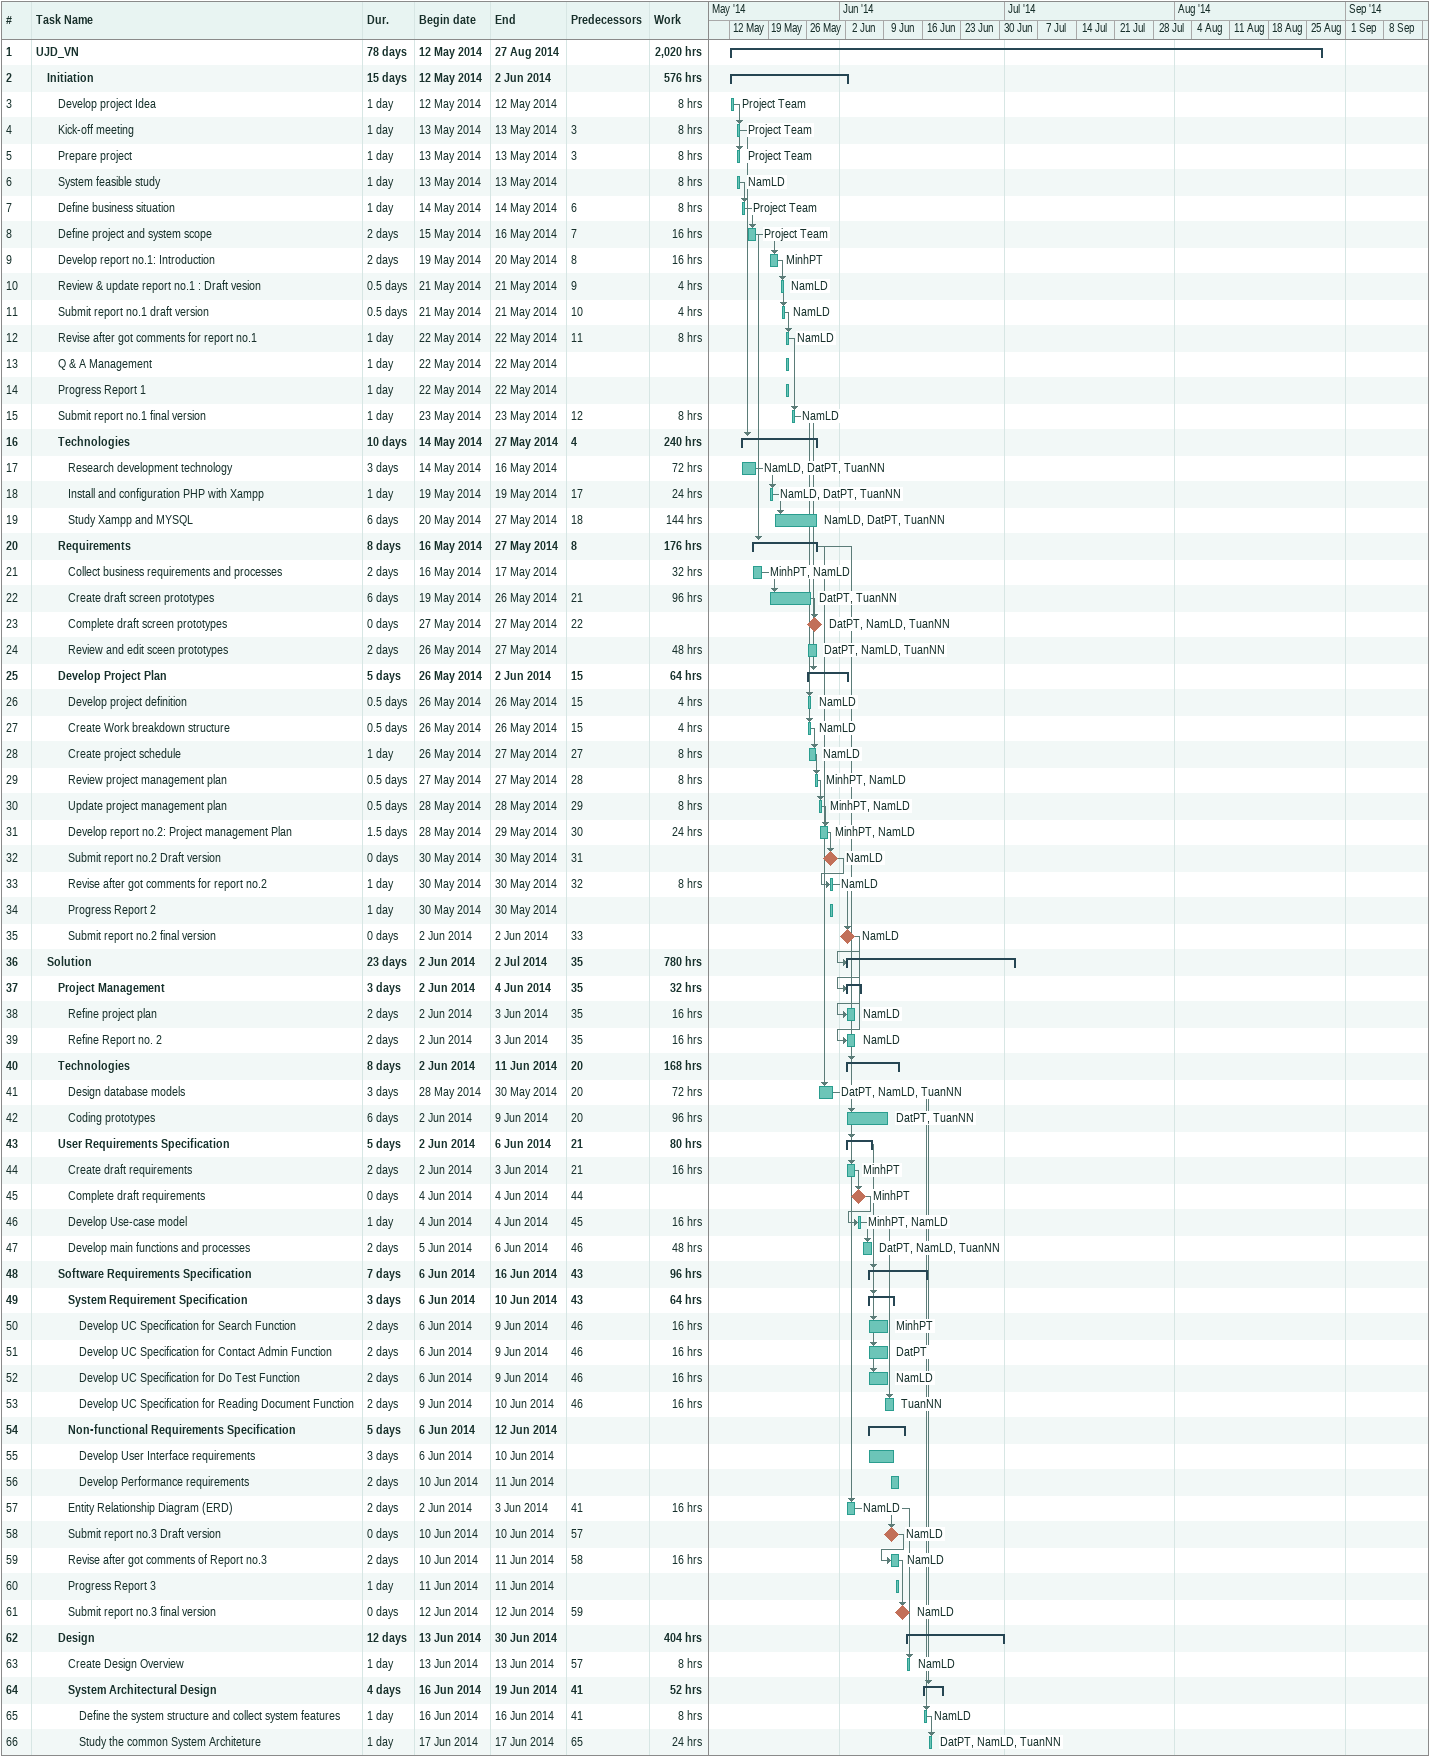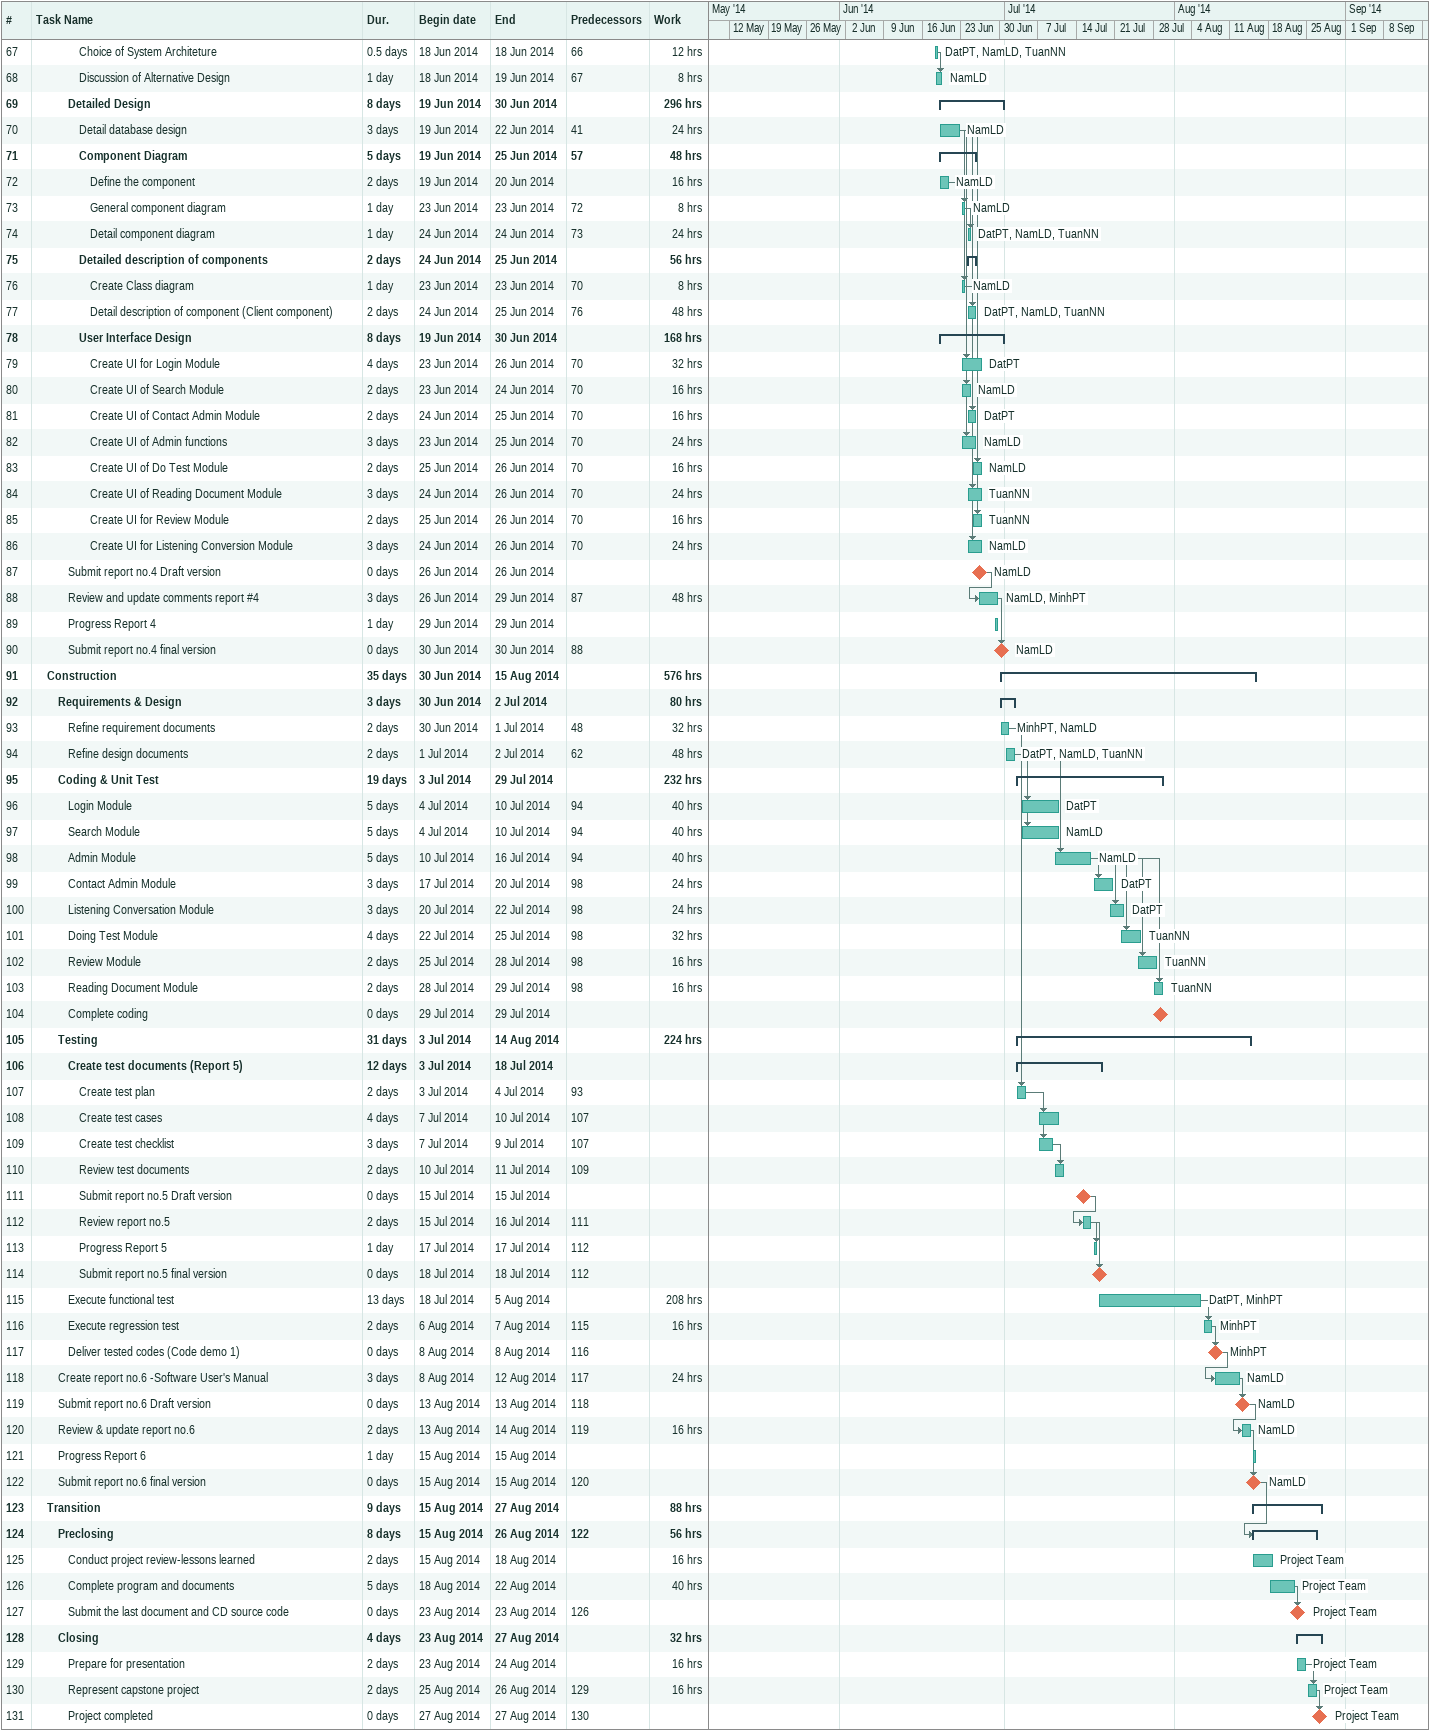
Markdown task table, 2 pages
| ID | Level | Task | Duration | Start | Finish | Predecessors | Resources | Work (h) |
|---|---|---|---|---|---|---|---|---|
| 1 | 1 | **UJD_VN** | 78d | 2014-05-12 | 2014-08-27 |  |  | 2020 |
| 2 | 2 | **Initiation** | 15d | 2014-05-12 | 2014-06-02 |  |  | 576 |
| 3 | 3 | Develop project Idea | 1d | 2014-05-12 | 2014-05-12 |  | Project Team | 8 |
| 4 | 3 | Kick-off meeting | 1d | 2014-05-13 | 2014-05-13 | 3 | Project Team | 8 |
| 5 | 3 | Prepare project | 1d | 2014-05-13 | 2014-05-13 | 3 | Project Team | 8 |
| 6 | 3 | System feasible study | 1d | 2014-05-13 | 2014-05-13 |  | NamLD | 8 |
| 7 | 3 | Define business situation | 1d | 2014-05-14 | 2014-05-14 | 6 | Project Team | 8 |
| 8 | 3 | Define project and system scope | 2d | 2014-05-15 | 2014-05-16 | 7 | Project Team | 16 |
| 9 | 3 | Develop report no.1: Introduction | 2d | 2014-05-19 | 2014-05-20 | 8 | MinhPT | 16 |
| 10 | 3 | Review & update report no.1 : Draft vesion | 0.5d | 2014-05-21 | 2014-05-21 | 9 | NamLD | 4 |
| 11 | 3 | Submit report no.1 draft version | 0.5d | 2014-05-21 | 2014-05-21 | 10 | NamLD | 4 |
| 12 | 3 | Revise after got comments for report no.1 | 1d | 2014-05-22 | 2014-05-22 | 11 | NamLD | 8 |
| 13 | 3 | Q & A Management | 1d | 2014-05-22 | 2014-05-22 |  |  |  |
| 14 | 3 | Progress Report 1 | 1d | 2014-05-22 | 2014-05-22 |  |  |  |
| 15 | 3 | Submit report no.1 final version | 1d | 2014-05-23 | 2014-05-23 | 12 | NamLD | 8 |
| 16 | 3 | **Technologies** | 10d | 2014-05-14 | 2014-05-27 | 4 |  | 240 |
| 17 | 4 | Research development technology | 3d | 2014-05-14 | 2014-05-16 |  | NamLD, DatPT, TuanNN | 72 |
| 18 | 4 | Install and configuration PHP with Xampp | 1d | 2014-05-19 | 2014-05-19 | 17 | NamLD, DatPT, TuanNN | 24 |
| 19 | 4 | Study Xampp and MYSQL | 6d | 2014-05-20 | 2014-05-27 | 18 | NamLD, DatPT, TuanNN | 144 |
| 20 | 3 | **Requirements** | 8d | 2014-05-16 | 2014-05-27 | 8 |  | 176 |
| 21 | 4 | Collect business requirements and processes | 2d | 2014-05-16 | 2014-05-17 |  | MinhPT, NamLD | 32 |
| 22 | 4 | Create draft screen prototypes | 6d | 2014-05-19 | 2014-05-26 | 21 | DatPT, TuanNN | 96 |
| 23 | 4 | Complete draft screen prototypes | 0d | 2014-05-27 | 2014-05-27 | 22 | DatPT, NamLD, TuanNN |  |
| 24 | 4 | Review and edit sceen prototypes | 2d | 2014-05-26 | 2014-05-27 |  | DatPT, NamLD, TuanNN | 48 |
| 25 | 3 | **Develop Project Plan** | 5d | 2014-05-26 | 2014-06-02 | 15 |  | 64 |
| 26 | 4 | Develop project definition | 0.5d | 2014-05-26 | 2014-05-26 | 15 | NamLD | 4 |
| 27 | 4 | Create Work breakdown structure | 0.5d | 2014-05-26 | 2014-05-26 | 15 | NamLD | 4 |
| 28 | 4 | Create project schedule | 1d | 2014-05-26 | 2014-05-27 | 27 | NamLD | 8 |
| 29 | 4 | Review project management plan | 0.5d | 2014-05-27 | 2014-05-27 | 28 | MinhPT, NamLD | 8 |
| 30 | 4 | Update project management plan | 0.5d | 2014-05-28 | 2014-05-28 | 29 | MinhPT, NamLD | 8 |
| 31 | 4 | Develop report no.2: Project management Plan | 1.5d | 2014-05-28 | 2014-05-29 | 30 | MinhPT, NamLD | 24 |
| 32 | 4 | Submit report no.2 Draft version | 0d | 2014-05-30 | 2014-05-30 | 31 | NamLD |  |
| 33 | 4 | Revise after got comments for report no.2 | 1d | 2014-05-30 | 2014-05-30 | 32 | NamLD | 8 |
| 34 | 4 | Progress Report 2 | 1d | 2014-05-30 | 2014-05-30 |  |  |  |
| 35 | 4 | Submit report no.2 final version | 0d | 2014-06-02 | 2014-06-02 | 33 | NamLD |  |
| 36 | 2 | **Solution** | 23d | 2014-06-02 | 2014-07-02 | 35 |  | 780 |
| 37 | 3 | **Project Management** | 3d | 2014-06-02 | 2014-06-04 | 35 |  | 32 |
| 38 | 4 | Refine project plan | 2d | 2014-06-02 | 2014-06-03 | 35 | NamLD | 16 |
| 39 | 4 | Refine Report no. 2 | 2d | 2014-06-02 | 2014-06-03 | 35 | NamLD | 16 |
| 40 | 3 | **Technologies** | 8d | 2014-06-02 | 2014-06-11 | 20 |  | 168 |
| 41 | 4 | Design database models | 3d | 2014-05-28 | 2014-05-30 | 20 | DatPT, NamLD, TuanNN | 72 |
| 42 | 4 | Coding prototypes | 6d | 2014-06-02 | 2014-06-09 | 20 | DatPT, TuanNN | 96 |
| 43 | 3 | **User Requirements Specification** | 5d | 2014-06-02 | 2014-06-06 | 21 |  | 80 |
| 44 | 4 | Create draft requirements | 2d | 2014-06-02 | 2014-06-03 | 21 | MinhPT | 16 |
| 45 | 4 | Complete draft requirements | 0d | 2014-06-04 | 2014-06-04 | 44 | MinhPT |  |
| 46 | 4 | Develop Use-case model | 1d | 2014-06-04 | 2014-06-04 | 45 | MinhPT, NamLD | 16 |
| 47 | 4 | Develop main functions and processes | 2d | 2014-06-05 | 2014-06-06 | 46 | DatPT, NamLD, TuanNN | 48 |
| 48 | 3 | **Software Requirements Specification** | 7d | 2014-06-06 | 2014-06-16 | 43 |  | 96 |
| 49 | 4 | **System Requirement Specification** | 3d | 2014-06-06 | 2014-06-10 | 43 |  | 64 |
| 50 | 5 | Develop UC Specification for Search Function | 2d | 2014-06-06 | 2014-06-09 | 46 | MinhPT | 16 |
| 51 | 5 | Develop UC Specification for Contact Admin Function | 2d | 2014-06-06 | 2014-06-09 | 46 | DatPT | 16 |
| 52 | 5 | Develop UC Specification for Do Test Function | 2d | 2014-06-06 | 2014-06-09 | 46 | NamLD | 16 |
| 53 | 5 | Develop UC Specification for Reading Document Function | 2d | 2014-06-09 | 2014-06-10 | 46 | TuanNN | 16 |
| 54 | 4 | **Non-functional Requirements Specification** | 5d | 2014-06-06 | 2014-06-12 |  |  |  |
| 55 | 5 | Develop User Interface requirements | 3d | 2014-06-06 | 2014-06-10 |  |  |  |
| 56 | 5 | Develop Performance requirements | 2d | 2014-06-10 | 2014-06-11 |  |  |  |
| 57 | 4 | Entity Relationship Diagram (ERD) | 2d | 2014-06-02 | 2014-06-03 | 41 | NamLD | 16 |
| 58 | 4 | Submit report no.3 Draft version | 0d | 2014-06-10 | 2014-06-10 | 57 | NamLD |  |
| 59 | 4 | Revise after got comments of Report no.3 | 2d | 2014-06-10 | 2014-06-11 | 58 | NamLD | 16 |
| 60 | 4 | Progress Report 3 | 1d | 2014-06-11 | 2014-06-11 |  |  |  |
| 61 | 4 | Submit report no.3 final version | 0d | 2014-06-12 | 2014-06-12 | 59 | NamLD |  |
| 62 | 3 | **Design** | 12d | 2014-06-13 | 2014-06-30 |  |  | 404 |
| 63 | 4 | Create Design Overview | 1d | 2014-06-13 | 2014-06-13 | 57 | NamLD | 8 |
| 64 | 4 | **System Architectural Design** | 4d | 2014-06-16 | 2014-06-19 | 41 |  | 52 |
| 65 | 5 | Define the system structure and collect system features | 1d | 2014-06-16 | 2014-06-16 | 41 | NamLD | 8 |
| 66 | 5 | Study the common System Architeture | 1d | 2014-06-17 | 2014-06-17 | 65 | DatPT, NamLD, TuanNN | 24 |
| 67 | 5 | Choice of System Architeture | 0.5d | 2014-06-18 | 2014-06-18 | 66 | DatPT, NamLD, TuanNN | 12 |
| 68 | 5 | Discussion of Alternative Design | 1d | 2014-06-18 | 2014-06-19 | 67 | NamLD | 8 |
| 69 | 4 | **Detailed Design** | 8d | 2014-06-19 | 2014-06-30 |  |  | 296 |
| 70 | 5 | Detail database design | 3d | 2014-06-19 | 2014-06-22 | 41 | NamLD | 24 |
| 71 | 5 | **Component Diagram** | 5d | 2014-06-19 | 2014-06-25 | 57 |  | 48 |
| 72 | 6 | Define the component | 2d | 2014-06-19 | 2014-06-20 |  | NamLD | 16 |
| 73 | 6 | General component diagram | 1d | 2014-06-23 | 2014-06-23 | 72 | NamLD | 8 |
| 74 | 6 | Detail component diagram | 1d | 2014-06-24 | 2014-06-24 | 73 | DatPT, NamLD, TuanNN | 24 |
| 75 | 5 | **Detailed description of components** | 2d | 2014-06-24 | 2014-06-25 |  |  | 56 |
| 76 | 6 | Create Class diagram | 1d | 2014-06-23 | 2014-06-23 | 70 | NamLD | 8 |
| 77 | 6 | Detail description of component (Client component) | 2d | 2014-06-24 | 2014-06-25 | 76 | DatPT, NamLD, TuanNN | 48 |
| 78 | 5 | **User Interface Design** | 8d | 2014-06-19 | 2014-06-30 |  |  | 168 |
| 79 | 6 | Create UI for Login Module | 4d | 2014-06-23 | 2014-06-26 | 70 | DatPT | 32 |
| 80 | 6 | Create UI of Search Module | 2d | 2014-06-23 | 2014-06-24 | 70 | NamLD | 16 |
| 81 | 6 | Create UI of Contact Admin Module | 2d | 2014-06-24 | 2014-06-25 | 70 | DatPT | 16 |
| 82 | 6 | Create UI of Admin functions | 3d | 2014-06-23 | 2014-06-25 | 70 | NamLD | 24 |
| 83 | 6 | Create UI of Do Test Module | 2d | 2014-06-25 | 2014-06-26 | 70 | NamLD | 16 |
| 84 | 6 | Create UI of Reading Document Module | 3d | 2014-06-24 | 2014-06-26 | 70 | TuanNN | 24 |
| 85 | 6 | Create UI for Review Module | 2d | 2014-06-25 | 2014-06-26 | 70 | TuanNN | 16 |
| 86 | 6 | Create UI for Listening Conversion Module | 3d | 2014-06-24 | 2014-06-26 | 70 | NamLD | 24 |
| 87 | 4 | Submit report no.4 Draft version | 0d | 2014-06-26 | 2014-06-26 |  | NamLD |  |
| 88 | 4 | Review and update comments report #4 | 3d | 2014-06-26 | 2014-06-29 | 87 | NamLD, MinhPT | 48 |
| 89 | 4 | Progress Report 4 | 1d | 2014-06-29 | 2014-06-29 |  |  |  |
| 90 | 4 | Submit report no.4 final version | 0d | 2014-06-30 | 2014-06-30 | 88 | NamLD |  |
| 91 | 2 | **Construction** | 35d | 2014-06-30 | 2014-08-15 |  |  | 576 |
| 92 | 3 | **Requirements & Design** | 3d | 2014-06-30 | 2014-07-02 |  |  | 80 |
| 93 | 4 | Refine requirement documents | 2d | 2014-06-30 | 2014-07-01 | 48 | MinhPT, NamLD | 32 |
| 94 | 4 | Refine design documents | 2d | 2014-07-01 | 2014-07-02 | 62 | DatPT, NamLD, TuanNN | 48 |
| 95 | 3 | **Coding & Unit Test** | 19d | 2014-07-03 | 2014-07-29 |  |  | 232 |
| 96 | 4 | Login Module | 5d | 2014-07-04 | 2014-07-10 | 94 | DatPT | 40 |
| 97 | 4 | Search Module | 5d | 2014-07-04 | 2014-07-10 | 94 | NamLD | 40 |
| 98 | 4 | Admin Module | 5d | 2014-07-10 | 2014-07-16 | 94 | NamLD | 40 |
| 99 | 4 | Contact Admin Module | 3d | 2014-07-17 | 2014-07-20 | 98 | DatPT | 24 |
| 100 | 4 | Listening Conversation Module | 3d | 2014-07-20 | 2014-07-22 | 98 | DatPT | 24 |
| 101 | 4 | Doing Test Module | 4d | 2014-07-22 | 2014-07-25 | 98 | TuanNN | 32 |
| 102 | 4 | Review Module | 2d | 2014-07-25 | 2014-07-28 | 98 | TuanNN | 16 |
| 103 | 4 | Reading Document Module | 2d | 2014-07-28 | 2014-07-29 | 98 | TuanNN | 16 |
| 104 | 4 | Complete coding | 0d | 2014-07-29 | 2014-07-29 |  |  |  |
| 105 | 3 | **Testing** | 31d | 2014-07-03 | 2014-08-14 |  |  | 224 |
| 106 | 4 | **Create test documents (Report 5)** | 12d | 2014-07-03 | 2014-07-18 |  |  |  |
| 107 | 5 | Create test plan | 2d | 2014-07-03 | 2014-07-04 | 93 |  |  |
| 108 | 5 | Create test cases | 4d | 2014-07-07 | 2014-07-10 | 107 |  |  |
| 109 | 5 | Create test checklist | 3d | 2014-07-07 | 2014-07-09 | 107 |  |  |
| 110 | 5 | Review test documents | 2d | 2014-07-10 | 2014-07-11 | 109 |  |  |
| 111 | 5 | Submit report no.5 Draft version | 0d | 2014-07-15 | 2014-07-15 |  |  |  |
| 112 | 5 | Review report no.5 | 2d | 2014-07-15 | 2014-07-16 | 111 |  |  |
| 113 | 5 | Progress Report 5 | 1d | 2014-07-17 | 2014-07-17 | 112 |  |  |
| 114 | 5 | Submit report no.5 final version | 0d | 2014-07-18 | 2014-07-18 | 112 |  |  |
| 115 | 4 | Execute functional test | 13d | 2014-07-18 | 2014-08-05 |  | DatPT, MinhPT | 208 |
| 116 | 4 | Execute regression test | 2d | 2014-08-06 | 2014-08-07 | 115 | MinhPT | 16 |
| 117 | 4 | Deliver tested codes (Code demo 1) | 0d | 2014-08-08 | 2014-08-08 | 116 | MinhPT |  |
| 118 | 3 | Create report no.6 -Software User's Manual | 3d | 2014-08-08 | 2014-08-12 | 117 | NamLD | 24 |
| 119 | 3 | Submit report no.6 Draft version | 0d | 2014-08-13 | 2014-08-13 | 118 | NamLD |  |
| 120 | 3 | Review & update report no.6 | 2d | 2014-08-13 | 2014-08-14 | 119 | NamLD | 16 |
| 121 | 3 | Progress Report 6 | 1d | 2014-08-15 | 2014-08-15 |  |  |  |
| 122 | 3 | Submit report no.6 final version | 0d | 2014-08-15 | 2014-08-15 | 120 | NamLD |  |
| 123 | 2 | **Transition** | 9d | 2014-08-15 | 2014-08-27 |  |  | 88 |
| 124 | 3 | **Preclosing** | 8d | 2014-08-15 | 2014-08-26 | 122 |  | 56 |
| 125 | 4 | Conduct project review-lessons learned | 2d | 2014-08-15 | 2014-08-18 |  | Project Team | 16 |
| 126 | 4 | Complete program and documents | 5d | 2014-08-18 | 2014-08-22 |  | Project Team | 40 |
| 127 | 4 | Submit the last document and CD source code | 0d | 2014-08-23 | 2014-08-23 | 126 | Project Team |  |
| 128 | 3 | **Closing** | 4d | 2014-08-23 | 2014-08-27 |  |  | 32 |
| 129 | 4 | Prepare for presentation | 2d | 2014-08-23 | 2014-08-24 |  | Project Team | 16 |
| 130 | 4 | Represent capstone project | 2d | 2014-08-25 | 2014-08-26 | 129 | Project Team | 16 |
| 131 | 4 | Project completed | 0d | 2014-08-27 | 2014-08-27 | 130 | Project Team |  |
